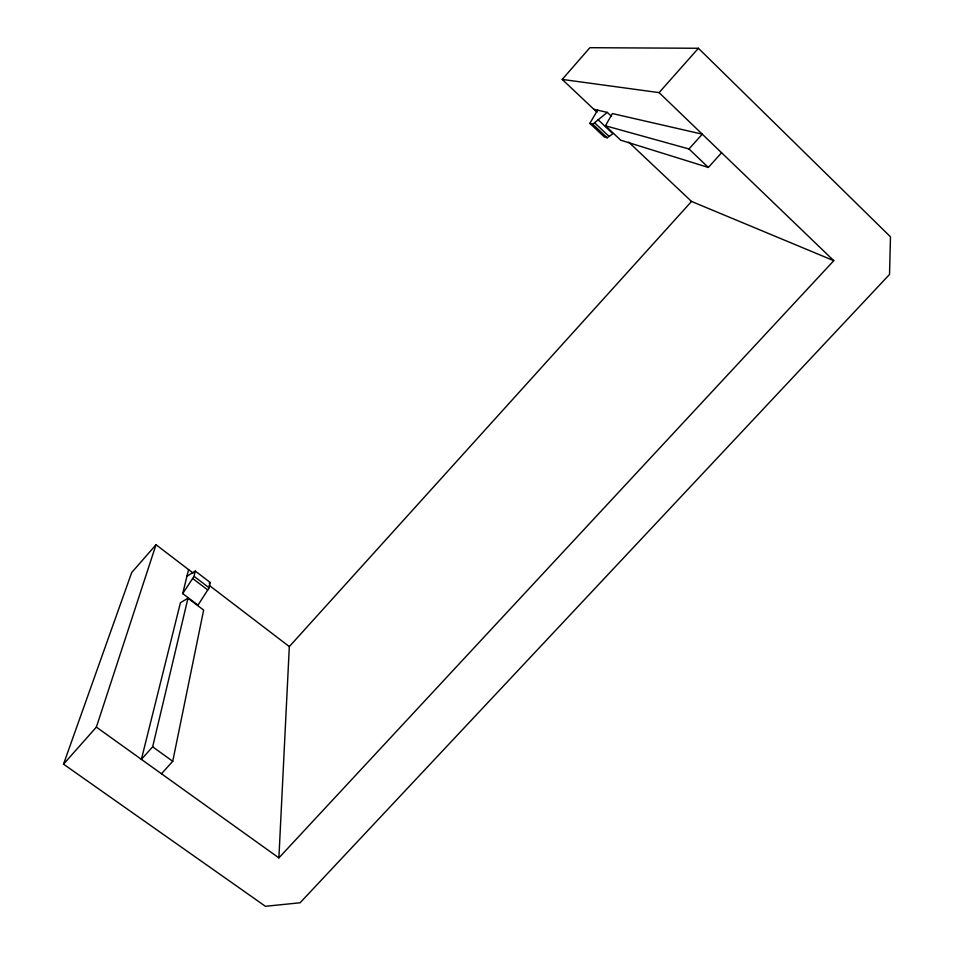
<?xml version="1.0" encoding="UTF-8"?>
<svg xmlns="http://www.w3.org/2000/svg" width="954" height="954" viewBox="0 0 954 954"><rect width="100%" height="100%" fill="white"/><g stroke="black" fill="none" stroke-linecap="round" stroke-linejoin="round"><path stroke-width="1.43" d="M278.89 857.896L289.324 646.585L691.531 201.437L833.784 260.68L278.89 857.896L96.378 727.115L156.015 544.71L193.102 573.056M161.476 773.766L172.734 761.292L203.643 610.095L187.986 598.218L180.461 602.678L141.383 759.372L152.652 746.815L187.986 598.218M209.129 587.819L210.238 582.5L195.26 571.076L186.936 576.228L182.715 593.603L197.979 605.17L209.129 587.819L194.067 576.323L195.26 571.076M186.936 576.228L188.594 569.61M596.942 112.19L562.204 79.42L589.894 47.7L698.411 48.272L890.476 236.807L889.533 274.442L300.093 902.77L265.427 906.3L63.524 764.166L131.7 572.555L156.015 544.71M605.42 125.773L612.396 113.562L702.275 134.168L688.991 148.967L605.42 125.773L620.708 140.178L708.333 167.451L721.582 152.759M598.158 119.81L612.933 133.739L607.197 137.793L604.192 136.839L589.858 123.376L597.598 110.163M182.715 593.603L194.067 576.323M63.524 764.166L96.378 727.115M562.204 79.42L659.083 92.621L698.411 48.272M589.858 123.376L592.744 124.211L607.293 112.393L611.538 116.412M209.164 583.156L210.238 582.5M593.901 109.316L607.293 112.393M152.652 746.815L172.734 761.292M192.66 578.47L207.745 589.966M209.141 585.315L289.324 646.585M594.545 122.756L609.01 136.362M592.744 124.211L607.197 137.793M628.71 142.158L691.531 201.437M688.991 148.967L708.333 167.451M659.083 92.621L833.784 260.68"/></g></svg>
